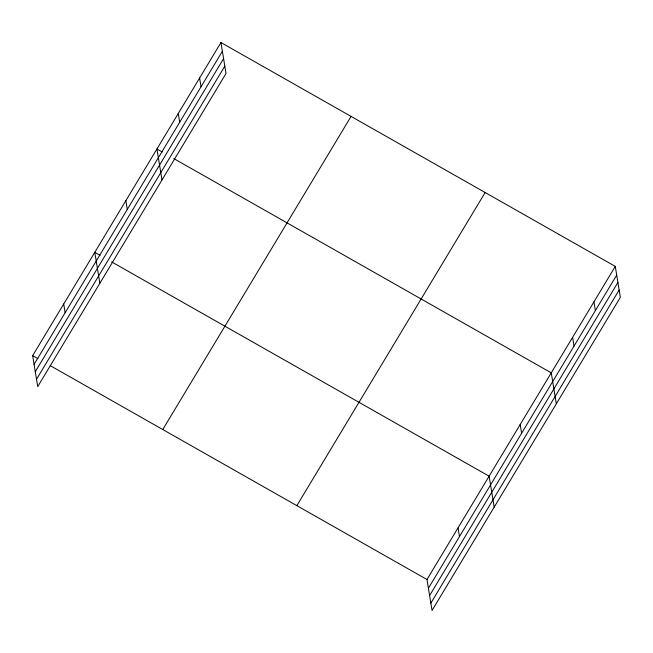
<?xml version="1.0" encoding="UTF-8"?>
<svg xmlns="http://www.w3.org/2000/svg" width="653" height="653" viewBox="0 0 653 653"><rect width="100%" height="100%" fill="white"/><g stroke="black" fill="none" stroke-linecap="round" stroke-linejoin="round"><path stroke-width="0.98" d="M220.951 42.535L226.02 73.487L37.719 386.609L32.65 355.665L220.951 42.535L615.281 266.391L620.35 297.335L432.049 610.465L426.98 579.513L615.281 266.391M34.078 364.39L222.379 51.261M35.278 371.72L223.579 58.599M36.519 379.279L224.82 66.149M162.777 429.535L351.077 116.405M296.854 505.642L485.155 192.521M428.409 588.239L616.71 275.117M429.609 595.577L617.909 282.447M430.849 603.127L619.15 290.005M162.238 152.018L156.932 148.998L161.993 179.95M173.747 158.548L551.263 372.855L556.332 403.799M100.105 255.347L94.791 252.336L99.86 283.28M111.606 261.877L489.121 476.184L494.19 507.128M32.65 355.665L37.964 358.677M50.354 365.713L426.98 579.513M593.944 301.874L595.373 310.599M572.599 337.364L574.028 346.09M520.188 424.515L521.616 433.241M458.047 527.853L459.483 536.578M199.614 78.025L201.042 86.751M178.269 113.516L179.697 122.242M125.858 200.667L127.286 209.393M63.716 303.996L65.145 312.722"/></g></svg>
